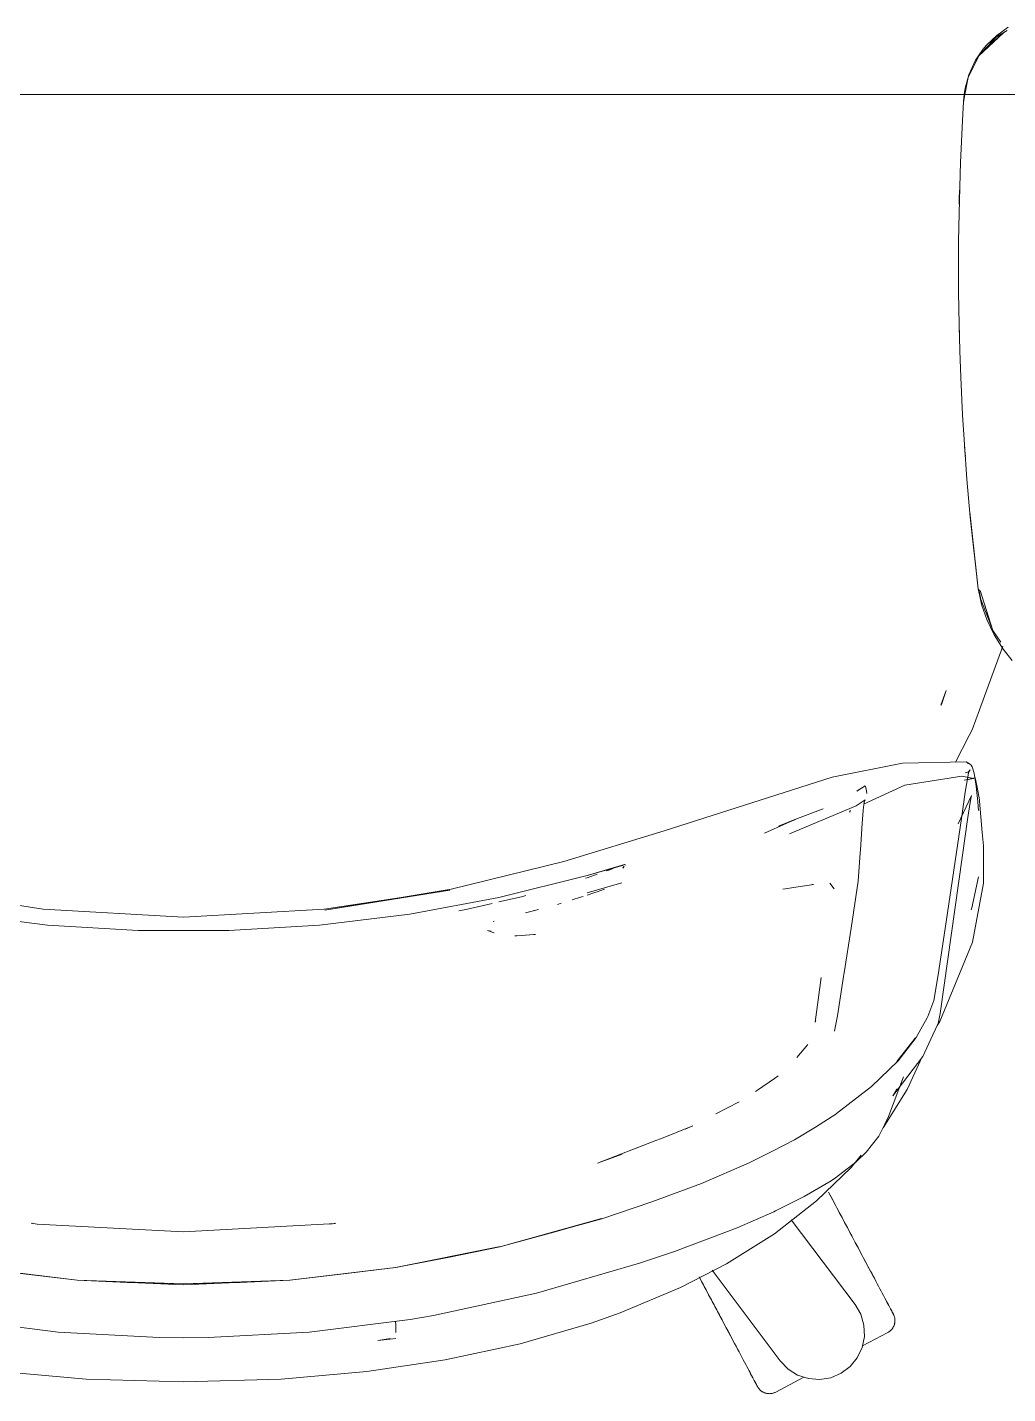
# Model space of a CAD drawing. Header units: millimetres. Extents: x 155927 to 295199, y -4084 to 97293.
# Drawn here: x 164484.1 to 164776.9, y 23028.8 to 23436.9 of the extents above; entities that cross this region are included whole.
import ezdxf

# ---------------------------------------------------------------- set-up
doc = ezdxf.new("R2010")
doc.units = ezdxf.units.MM
doc.header["$MEASUREMENT"] = 0
doc.layers.add('G-IMPT', color=8, linetype='CONTINUOUS', lineweight=9)
doc.layers.add('I-FURN', color=8, linetype='CONTINUOUS', lineweight=9)

msp = doc.modelspace()

# ---------------------------------------------------------------- linework, layer by layer
at = {"layer": 'G-IMPT'}
for p, q in [((164775.69, 23435.33), (164768.3, 23428.42)), ((164773.6, 23434.13), (164768.3, 23428.42)), ((164774.06, 23433.91), (164770.53, 23430.84)), ((164770.61, 23431.64), (164773.66, 23434.5)), ((164776.75, 23436.02), (164773.6, 23434.13)), ((164773.66, 23434.5), (164777.11, 23436.95)), ((164775.69, 23435.33), (164774.22, 23434.05)), ((164767.27, 23427.09), (164769.48, 23430.31)), ((164768.3, 23428.42), (164770.53, 23430.84)), ((164770.61, 23431.64), (164769.48, 23430.31)), ((164767.19, 23426.19), (164765.09, 23421.93)), ((164767.27, 23427.09), (164765.29, 23422.77)), ((164767.19, 23426.19), (164768.3, 23428.42)), ((164765.09, 23421.93), (164764.15, 23416.88)), ((164764.22, 23418.82), (164765.29, 23422.77)), ((164763.98, 23416.88), (164764.22, 23418.82)), ((164763.44, 23409.14), (164763.72, 23414.81)), ((164764.15, 23416.88), (164763.72, 23414.58)), ((164763.72, 23414.81), (164763.98, 23416.88)), ((164763.44, 23409.14), (164762.82, 23396.58)), ((164762.7, 23393.04), (164762.82, 23396.58)), ((164762.32, 23377.37), (164762.7, 23393.04)), ((164762.61, 23388.99), (164762.49, 23386.31)), ((164762.49, 23384.09), (164762.49, 23386.31)), ((164762.32, 23377.37), (164762.27, 23372.86)), ((164762.27, 23372.86), (164762.27, 23358.14)), ((164762.35, 23352.67), (164762.27, 23358.14)), ((164762.35, 23352.67), (164762.64, 23340.37)), ((164762.48, 23345.89), (164762.48, 23347.97)), ((164762.94, 23332.49), (164762.64, 23340.37)), ((164762.94, 23332.49), (164763.47, 23321.18)), ((164764.03, 23312.31), (164763.47, 23321.18)), ((164764.03, 23312.31), (164764.76, 23302.02)), ((164764.17, 23310.27), (164764.08, 23312.17)), ((164764.17, 23310.27), (164764.3, 23308.85)), ((164765.75, 23290.62), (164764.76, 23302.02)), ((164768.1, 23269.19), (164765.65, 23292.14)), ((164765.65, 23292.14), (164767.77, 23272.01)), ((164768.1, 23269.19), (164765.75, 23290.62)), ((164768.1, 23269.19), (164767.77, 23272.01)), ((164768.1, 23269.19), (164769.26, 23264.23)), ((164768.32, 23269.11), (164768.89, 23266.06)), ((164772.5, 23256.84), (164768.69, 23268.69)), ((164771.6, 23259.54), (164768.69, 23268.69)), ((164768.89, 23266.06), (164772.1, 23257.87)), ((164770.71, 23260.09), (164769.26, 23264.23)), ((164772.9, 23255.51), (164770.71, 23260.09)), ((164772.5, 23256.84), (164771.6, 23259.54)), ((164772.22, 23257.54), (164772.5, 23256.84)), ((164772.5, 23256.84), (164774.92, 23253.26)), ((164772.9, 23255.51), (164775.62, 23251.19)), ((164775.51, 23252.08), (164768.56, 23233.14)), ((164778.25, 23247.88), (164775.62, 23251.19)), ((164756.97, 23234.45), (164758.6, 23238.91)), ((164758.6, 23238.91), (164757.22, 23235.03)), ((164756.97, 23234.45), (164757.22, 23235.03)), ((164768.56, 23233.14), (164766.37, 23227.17)), ((164761.3, 23217.51), (164765.45, 23225.41)), ((164765.45, 23225.41), (164766.37, 23227.17)), ((164745.51, 23217.19), (164724.55, 23212.99)), ((164745.51, 23217.19), (164764.49, 23217.57)), ((164764.49, 23217.57), (164765.53, 23216.97)), ((164764.91, 23217.1), (164765.53, 23216.97)), ((164764.91, 23217.1), (164765.45, 23216.99)), ((164765.53, 23216.97), (164765.45, 23216.99)), ((164674.31, 23197), (164724.55, 23212.99)), ((164746.21, 23210.56), (164763.25, 23213.27)), ((164766.84, 23212.59), (164763.25, 23213.27)), ((164765.31, 23214.73), (164764.2, 23208.46)), ((164764.26, 23214.3), (164764.76, 23214.38)), ((164765.3, 23214.7), (164764.76, 23214.38)), ((164765.14, 23214.11), (164765.7, 23215.2)), ((164765.14, 23214.11), (164765.31, 23214.73)), ((164765.3, 23214.7), (164765.7, 23215.2)), ((164766.02, 23216.59), (164765.53, 23216.97)), ((164766.35, 23216.06), (164766.02, 23216.59)), ((164766.35, 23216.06), (164766.9, 23214.19)), ((164767.43, 23210.91), (164766.9, 23214.19)), ((164734.38, 23210.42), (164731.92, 23208.83)), ((164731.92, 23208.83), (164734.4, 23210.36)), ((164734.4, 23210.36), (164731.93, 23208.87)), ((164746.21, 23210.56), (164733.86, 23204.95)), ((164734.38, 23210.42), (164734.4, 23210.36)), ((164734.68, 23209.48), (164734.4, 23210.36)), ((164734.85, 23208.13), (164734.68, 23209.48)), ((164763.97, 23212.1), (164767.25, 23212.82)), ((164763.97, 23212.1), (164766.84, 23212.59)), ((164767.69, 23210.5), (164767.25, 23212.82)), ((164767.43, 23210.91), (164767.51, 23210.3)), ((164767.51, 23210.3), (164768.02, 23205.61)), ((164768.5, 23206.25), (164767.69, 23210.5)), ((164734.38, 23206.21), (164731.71, 23204.45)), ((164733.79, 23203.1), (164734.09, 23205.48)), ((164734.09, 23205.49), (164734.38, 23206.21)), ((164734.09, 23205.49), (164734.09, 23205.48)), ((164766.11, 23207.49), (164762.12, 23199.09)), ((164764.2, 23208.46), (164763.09, 23200.61)), ((164765.13, 23201.6), (164765.96, 23206.62)), ((164766.11, 23207.49), (164765.96, 23206.62)), ((164768.02, 23205.61), (164768.24, 23203.02)), ((164768.54, 23205.78), (164768.5, 23206.25)), ((164768.54, 23205.78), (164769.35, 23196.46)), ((164731.71, 23204.45), (164711.73, 23196.02)), ((164713.37, 23200.31), (164721.84, 23203.57)), ((164729.99, 23203), (164729.72, 23202.56)), ((164733.49, 23199.14), (164733.78, 23203.02)), ((164733.79, 23203.1), (164733.78, 23203.02)), ((164765.13, 23201.6), (164764.92, 23200.31)), ((164644.34, 23187.82), (164674.31, 23197)), ((164710.99, 23199.29), (164704.28, 23196.25)), ((164713.57, 23200.32), (164708.45, 23198.29)), ((164708.47, 23198.3), (164713.57, 23200.32)), ((164713.37, 23200.31), (164708.47, 23198.3)), ((164732.93, 23191.28), (164733.49, 23199.14)), ((164763.09, 23200.61), (164758.53, 23169.73)), ((164763.48, 23189.64), (164764.92, 23200.31)), ((164769.35, 23196.46), (164769.69, 23192.5)), ((164769.69, 23188.33), (164769.69, 23192.5)), ((164732.24, 23182.05), (164732.85, 23190.3)), ((164732.85, 23190.3), (164732.93, 23191.28)), ((164763.48, 23189.64), (164756.8, 23142.43)), ((164644.34, 23187.82), (164610.65, 23179.51)), ((164651.29, 23183.59), (164662.51, 23186.86)), ((164651.29, 23183.59), (164662.11, 23186.71)), ((164651.29, 23183.59), (164661.82, 23186.65)), ((164657.06, 23184.97), (164658.04, 23185.32)), ((164658.04, 23185.32), (164659.11, 23185.72)), ((164661.82, 23186.65), (164662.11, 23186.71)), ((164661.97, 23185.77), (164662.36, 23186.38)), ((164661.97, 23185.77), (164662.12, 23185.98)), ((164662.51, 23186.86), (164662.75, 23186.73)), ((164769.66, 23181.36), (164769.69, 23188.33)), ((164624.97, 23177.05), (164651.29, 23183.59)), ((164651.28, 23182.96), (164650.83, 23182.81)), ((164651.28, 23182.96), (164653.51, 23183.7)), ((164651.28, 23178.4), (164661.71, 23181.43)), ((164654.31, 23183.99), (164653.51, 23183.7)), ((164718.9, 23180.96), (164709.73, 23179.56)), ((164718.9, 23180.96), (164718.55, 23180.92)), ((164723.85, 23181.32), (164725.12, 23179.68)), ((164730.19, 23167.9), (164732.23, 23181.97)), ((164732.24, 23182.05), (164732.23, 23181.97)), ((164768.25, 23183.23), (164766.21, 23173.92)), ((164769.66, 23181.36), (164766.42, 23163.67)), ((164450.85, 23179.51), (164488.76, 23173.51)), ((164572.74, 23173.51), (164610.27, 23179.25)), ((164610.65, 23179.51), (164572.91, 23173.25)), ((164572.91, 23173.25), (164610.27, 23179.25)), ((164624.97, 23177.05), (164598.3, 23172.11)), ((164624.95, 23175.73), (164631.71, 23177.28)), ((164631.71, 23177.28), (164632.99, 23177.62)), ((164649.36, 23177.11), (164646.87, 23176.32)), ((164650.15, 23177.36), (164649.36, 23177.11)), ((164653.58, 23178.51), (164651.28, 23177.74)), ((164653.58, 23178.51), (164654.3, 23178.76)), ((164656.46, 23179.52), (164654.3, 23178.76)), ((164463.2, 23172.11), (164490.12, 23168.82)), ((164488.76, 23173.51), (164530.75, 23171.15)), ((164572.74, 23173.51), (164530.75, 23171.15)), ((164598.3, 23172.11), (164571.38, 23168.82)), ((164612.93, 23173.09), (164615.56, 23173.57)), ((164615.56, 23173.57), (164622.98, 23175.27)), ((164636.79, 23173.42), (164632.93, 23172.43)), ((164636.79, 23173.42), (164635.26, 23173.03)), ((164643.58, 23175.33), (164642.46, 23175)), ((164766.21, 23173.92), (164766.05, 23173.35)), ((164517.19, 23167.16), (164490.12, 23168.82)), ((164544.31, 23167.16), (164571.38, 23168.82)), ((164623.24, 23169.83), (164623.57, 23169.96)), ((164623.24, 23169.85), (164623.57, 23169.96)), ((164758.53, 23169.73), (164756.14, 23153.97)), ((164517.19, 23167.16), (164544.31, 23167.16)), ((164621.56, 23167.16), (164623.51, 23166.47)), ((164621.56, 23167.16), (164622.61, 23166.94)), ((164629.66, 23165.62), (164630.35, 23165.63)), ((164631.73, 23165.73), (164630.35, 23165.63)), ((164631.73, 23165.73), (164635.43, 23166)), ((164635.43, 23166), (164635.92, 23166.04)), ((164730.19, 23167.9), (164728.08, 23154.55)), ((164766.42, 23163.67), (164764.83, 23159.81)), ((164756.64, 23139.99), (164763.44, 23156.44)), ((164763.44, 23156.44), (164764.83, 23159.81)), ((164721.22, 23153.13), (164719.45, 23139.77)), ((164727.91, 23153.43), (164726.1, 23141.7)), ((164727.91, 23153.43), (164728, 23154.04)), ((164728.08, 23154.55), (164728, 23154.04)), ((164754.84, 23146.3), (164756.14, 23153.97)), ((164754.84, 23146.3), (164753.09, 23141.5)), ((164719.45, 23139.77), (164719.59, 23140.24)), ((164725.61, 23139.25), (164726.03, 23141.24)), ((164726.1, 23141.7), (164726.03, 23141.24)), ((164749.58, 23135.25), (164752.87, 23141.08)), ((164752.87, 23141.08), (164753.09, 23141.5)), ((164754.59, 23136.07), (164756.16, 23139.43)), ((164755.87, 23138.82), (164756.64, 23139.99)), ((164756.8, 23142.43), (164756.16, 23139.43)), ((164725.15, 23137.09), (164725.61, 23139.25)), ((164754.59, 23136.07), (164751.55, 23129.55)), ((164713.94, 23129.27), (164717.28, 23133.18)), ((164743.86, 23128.07), (164749.26, 23135.02)), ((164743.86, 23128.07), (164746.67, 23131.65)), ((164749.58, 23135.25), (164744.17, 23128.28)), ((164749.26, 23135.02), (164746.67, 23131.65)), ((164736.27, 23120.55), (164744.17, 23128.28)), ((164742.61, 23117.84), (164751.55, 23129.55)), ((164750.88, 23128.36), (164746.9, 23119.73)), ((164707.31, 23123), (164708.41, 23123.75)), ((164745.84, 23123.5), (164741.33, 23111.59)), ((164702.18, 23119.51), (164701.6, 23119.11)), ((164707.31, 23123), (164702.18, 23119.51)), ((164736.27, 23120.55), (164725.83, 23112.53)), ((164746.9, 23119.73), (164739.78, 23108.28)), ((164742.61, 23117.84), (164743.77, 23119.88)), ((164696.7, 23115.98), (164689.73, 23112.43)), ((164719.48, 23108.47), (164725.57, 23112.36)), ((164725.57, 23112.36), (164725.83, 23112.53)), ((164740.26, 23109.36), (164741.33, 23111.59)), ((164673.54, 23105.08), (164682.87, 23108.8)), ((164682.87, 23108.8), (164680.62, 23107.8)), ((164719.48, 23108.47), (164713.25, 23104.71)), ((164738.47, 23105.79), (164739.08, 23106.93)), ((164739.08, 23106.93), (164740.26, 23109.36)), ((164654.37, 23097.7), (164671.82, 23104.42)), ((164671.82, 23104.42), (164673.54, 23105.08)), ((164706.46, 23101.14), (164713.25, 23104.71)), ((164738.47, 23105.79), (164734.61, 23100.93)), ((164654.37, 23097.7), (164661.8, 23100.43)), ((164706.46, 23101.14), (164699.73, 23097.75)), ((164730.16, 23096.36), (164733.16, 23100.04)), ((164734.61, 23100.93), (164731.58, 23098.03)), ((164685.5, 23091.57), (164699.73, 23097.75)), ((164730.16, 23096.36), (164719.87, 23086.4)), ((164731.58, 23098.03), (164725.45, 23093.32)), ((164670.62, 23086.11), (164685.5, 23091.57)), ((164716.17, 23087.72), (164724.16, 23092.45)), ((164725.45, 23093.32), (164724.16, 23092.45)), ((164707.27, 23076.6), (164719.87, 23086.4)), ((164715.57, 23087.42), (164707.56, 23083.41)), ((164715.57, 23087.42), (164716.17, 23087.72)), ((164670.62, 23086.11), (164655.71, 23081.11)), ((164707.11, 23083.19), (164696.15, 23078.42)), ((164707.11, 23083.19), (164707.56, 23083.41)), ((164487.02, 23079.49), (164485.25, 23079.75)), ((164485.47, 23079.77), (164485.72, 23079.72)), ((164487.02, 23079.49), (164485.72, 23079.72)), ((164530.75, 23077.16), (164487.02, 23079.49)), ((164530.75, 23077.22), (164487.02, 23079.49)), ((164530.75, 23077.22), (164576.09, 23079.72)), ((164576.09, 23079.72), (164574.48, 23079.49)), ((164574.48, 23079.49), (164575.78, 23079.72)), ((164576.03, 23079.77), (164575.78, 23079.72)), ((164625.21, 23072.72), (164655.62, 23081.15)), ((164625.21, 23072.72), (164655.71, 23081.11)), ((164642.46, 23077.38), (164655.62, 23081.15)), ((164696.15, 23078.42), (164692.47, 23076.94)), ((164642.46, 23077.38), (164625.21, 23072.72)), ((164677.4, 23071.34), (164692.47, 23076.94)), ((164692.97, 23067.62), (164707.27, 23076.6)), ((164594.08, 23066.55), (164625.33, 23072.76)), ((164625.33, 23072.76), (164594.16, 23066.55)), ((164625.21, 23072.72), (164610.19, 23069.65)), ((164677.4, 23071.34), (164670.58, 23069)), ((164498.93, 23062.72), (164467.34, 23066.55)), ((164498.97, 23062.76), (164467.42, 23066.55)), ((164562.53, 23062.76), (164594.08, 23066.55)), ((164562.57, 23062.72), (164594.16, 23066.55)), ((164578.61, 23064.6), (164594.08, 23066.55)), ((164594.08, 23066.55), (164610.19, 23069.65)), ((164666.97, 23067.81), (164636.15, 23058.86)), ((164666.97, 23067.81), (164670.58, 23069)), ((164679.2, 23060.53), (164692.97, 23067.62)), ((164498.97, 23062.76), (164482.9, 23064.6)), ((164498.93, 23062.72), (164530.75, 23061.39)), ((164513.87, 23062.09), (164498.97, 23062.76)), ((164498.97, 23062.76), (164530.75, 23061.62)), ((164513.87, 23062.09), (164530.75, 23061.62)), ((164562.53, 23062.76), (164530.75, 23061.62)), ((164530.75, 23061.39), (164562.57, 23062.72)), ((164547.63, 23062.09), (164530.75, 23061.62)), ((164562.53, 23062.76), (164547.63, 23062.09)), ((164578.61, 23064.6), (164562.53, 23062.76)), ((164605.36, 23052.2), (164636.15, 23058.86)), ((164661.22, 23053.02), (164679.2, 23060.53)), ((164493.24, 23047.2), (164463.07, 23051.01)), ((164568.27, 23047.2), (164598.44, 23051.01)), ((164594.08, 23050.46), (164594.12, 23049.22)), ((164598.44, 23051.01), (164605.36, 23052.2)), ((164652.49, 23049.94), (164631.25, 23043.77)), ((164661.22, 23053.02), (164652.49, 23049.94)), ((164523.44, 23045.59), (164493.24, 23047.2)), ((164523.44, 23045.59), (164530.75, 23045.49)), ((164538.06, 23045.59), (164530.75, 23045.49)), ((164538.06, 23045.59), (164568.27, 23047.2)), ((164594.2, 23047.13), (164594.12, 23049.22)), ((164594.2, 23047.13), (164594.2, 23047.24)), ((164594.17, 23045.36), (164588.75, 23044.71)), ((164592.52, 23045.28), (164588.75, 23044.71)), ((164631.25, 23043.77), (164608.88, 23038.95)), ((164585.46, 23035.46), (164608.88, 23038.95)), ((164476.04, 23035.46), (164501.61, 23033.2)), ((164559.89, 23033.2), (164585.46, 23035.46)), ((164501.61, 23033.2), (164530.75, 23032.35)), ((164530.75, 23032.35), (164559.89, 23033.2))]:
    msp.add_line(p, q, dxfattribs=at)
at = {"layer": 'I-FURN'}
for p, q in [((163845.72, 23416.88), (165245.72, 23416.88)), ((165245.72, 23416.88), (163845.72, 23416.88)), ((164723.87, 23088.18), (164723.39, 23089.08)), ((164723.61, 23088.67), (164724.09, 23087.75)), ((164724.36, 23087.25), (164723.87, 23088.18)), ((164724.09, 23087.75), (164724.59, 23086.82)), ((164724.86, 23086.32), (164724.36, 23087.25)), ((164724.59, 23086.82), (164725.09, 23085.88)), ((164725.36, 23085.37), (164724.86, 23086.32)), ((164725.09, 23085.88), (164725.6, 23084.92)), ((164725.88, 23084.4), (164725.36, 23085.37)), ((164725.6, 23084.92), (164726.11, 23083.95)), ((164726.39, 23083.43), (164725.88, 23084.4)), ((164726.11, 23083.95), (164726.63, 23082.98)), ((164726.92, 23082.44), (164726.39, 23083.43)), ((164726.63, 23082.98), (164727.16, 23081.99)), ((164727.44, 23081.45), (164726.92, 23082.44)), ((164712.27, 23080.79), (164731.35, 23055.47)), ((164727.16, 23081.99), (164727.69, 23080.99)), ((164727.97, 23080.46), (164727.44, 23081.45)), ((164727.69, 23080.99), (164728.22, 23080)), ((164728.51, 23079.45), (164727.97, 23080.46)), ((164728.22, 23080), (164728.75, 23078.99)), ((164729.04, 23078.45), (164728.51, 23079.45)), ((164728.75, 23078.99), (164729.29, 23077.99)), ((164729.58, 23077.44), (164729.04, 23078.45)), ((164729.29, 23077.99), (164729.82, 23076.98)), ((164730.11, 23076.44), (164729.58, 23077.44)), ((164729.82, 23076.98), (164730.36, 23075.98)), ((164730.64, 23075.44), (164730.11, 23076.44)), ((164730.36, 23075.98), (164730.89, 23074.98)), ((164731.17, 23074.44), (164730.64, 23075.44)), ((164730.89, 23074.98), (164731.42, 23073.98)), ((164731.7, 23073.44), (164731.17, 23074.44)), ((164731.42, 23073.98), (164731.95, 23072.99)), ((164732.23, 23072.46), (164731.7, 23073.44)), ((164731.95, 23072.99), (164732.47, 23072)), ((164732.75, 23071.48), (164732.23, 23072.46)), ((164732.47, 23072), (164732.99, 23071.03)), ((164733.26, 23070.51), (164732.75, 23071.48)), ((164732.99, 23071.03), (164733.5, 23070.07)), ((164733.77, 23069.55), (164733.26, 23070.51)), ((164733.5, 23070.07), (164734, 23069.12)), ((164734.27, 23068.61), (164733.77, 23069.55)), ((164734, 23069.12), (164734.5, 23068.18)), ((164734.77, 23067.68), (164734.27, 23068.61)), ((164734.5, 23068.18), (164734.99, 23067.26)), ((164735.25, 23066.76), (164734.77, 23067.68)), ((164734.99, 23067.26), (164735.47, 23066.35)), ((164735.73, 23065.87), (164735.25, 23066.76)), ((164735.47, 23066.35), (164735.95, 23065.46)), ((164685.26, 23062.81), (164684.75, 23063.77)), ((164684.98, 23063.33), (164685.5, 23062.36)), ((164685.78, 23061.83), (164685.26, 23062.81)), ((164685.5, 23062.36), (164686.02, 23061.38)), ((164709, 23038.63), (164688.61, 23065.7)), ((164736.2, 23064.99), (164735.73, 23065.87)), ((164735.95, 23065.46), (164736.41, 23064.59)), ((164736.65, 23064.13), (164736.2, 23064.99)), ((164736.41, 23064.59), (164736.86, 23063.75)), ((164737.1, 23063.3), (164736.65, 23064.13)), ((164737.53, 23062.49), (164737.1, 23063.3)), ((164737.95, 23061.7), (164737.53, 23062.49)), ((164686.3, 23060.85), (164685.78, 23061.83)), ((164686.02, 23061.38), (164686.54, 23060.39)), ((164686.83, 23059.86), (164686.3, 23060.85)), ((164686.54, 23060.39), (164687.07, 23059.4)), ((164687.36, 23058.86), (164686.83, 23059.86)), ((164687.07, 23059.4), (164687.6, 23058.4)), ((164687.89, 23057.86), (164687.36, 23058.86)), ((164687.6, 23058.4), (164688.14, 23057.4)), ((164688.43, 23056.85), (164687.89, 23057.86)), ((164738.35, 23060.94), (164737.95, 23061.7)), ((164738.74, 23060.2), (164738.35, 23060.94)), ((164739.12, 23059.5), (164738.74, 23060.2)), ((164739.48, 23058.82), (164739.12, 23059.5)), ((164739.82, 23058.17), (164739.48, 23058.82)), ((164740.15, 23057.55), (164739.82, 23058.17)), ((164688.14, 23057.4), (164688.67, 23056.39)), ((164688.96, 23055.85), (164688.43, 23056.85)), ((164688.67, 23056.39), (164689.21, 23055.39)), ((164689.49, 23054.84), (164688.96, 23055.85)), ((164689.21, 23055.39), (164689.74, 23054.38)), ((164690.03, 23053.84), (164689.49, 23054.84)), ((164689.74, 23054.38), (164690.27, 23053.38)), ((164690.56, 23052.84), (164690.03, 23053.84)), ((164731.35, 23055.47), (164733.04, 23052.55)), ((164740.46, 23056.97), (164740.15, 23057.55)), ((164740.3, 23057.28), (164740.6, 23056.71)), ((164740.76, 23056.42), (164740.46, 23056.97)), ((164740.6, 23056.71), (164740.88, 23056.18)), ((164741.03, 23055.9), (164740.76, 23056.42)), ((164740.88, 23056.18), (164741.15, 23055.68)), ((164741.29, 23055.42), (164741.03, 23055.9)), ((164741.15, 23055.68), (164741.4, 23055.21)), ((164741.52, 23054.97), (164741.29, 23055.42)), ((164741.4, 23055.21), (164741.63, 23054.78)), ((164741.74, 23054.56), (164741.52, 23054.97)), ((164741.63, 23054.78), (164741.84, 23054.39)), ((164741.94, 23054.19), (164741.74, 23054.56)), ((164741.84, 23054.39), (164742.02, 23054.03)), ((164742.12, 23053.85), (164741.94, 23054.19)), ((164742.02, 23054.03), (164742.19, 23053.71)), ((164742.28, 23053.56), (164742.12, 23053.85)), ((164690.27, 23053.38), (164690.8, 23052.38)), ((164691.09, 23051.85), (164690.56, 23052.84)), ((164690.8, 23052.38), (164691.33, 23051.39)), ((164691.61, 23050.86), (164691.09, 23051.85)), ((164691.33, 23051.39), (164691.85, 23050.41)), ((164692.13, 23049.88), (164691.61, 23050.86)), ((164691.85, 23050.41), (164692.37, 23049.43)), ((164692.65, 23048.91), (164692.13, 23049.88)), ((164733.04, 23052.55), (164733.99, 23049.31)), ((164742.19, 23053.71), (164742.34, 23053.43)), ((164742.41, 23053.3), (164742.28, 23053.56)), ((164742.34, 23053.43), (164742.47, 23053.19)), ((164742.53, 23053.08), (164742.41, 23053.3)), ((164742.47, 23053.19), (164742.58, 23052.99)), ((164742.63, 23052.9), (164742.53, 23053.08)), ((164742.58, 23052.99), (164742.66, 23052.83)), ((164742.7, 23052.76), (164742.63, 23052.9)), ((164742.66, 23052.83), (164742.73, 23052.71)), ((164742.75, 23052.66), (164742.7, 23052.76)), ((164742.73, 23052.71), (164742.77, 23052.63)), ((164742.79, 23052.6), (164742.75, 23052.66)), ((164742.77, 23052.63), (164742.79, 23052.58)), ((164742.8, 23052.58), (164742.79, 23052.6)), ((164742.79, 23052.58), (164742.8, 23052.58)), ((164742.8, 23052.58), (164742.87, 23052.43)), ((164742.87, 23052.43), (164742.94, 23052.29)), ((164742.94, 23052.29), (164743, 23052.14)), ((164743, 23052.14), (164743.05, 23051.99)), ((164743.05, 23051.99), (164743.1, 23051.83)), ((164743.1, 23051.83), (164743.14, 23051.68)), ((164743.16, 23049.76), (164743.12, 23049.61)), ((164743.14, 23051.68), (164743.18, 23051.52)), ((164743.2, 23049.92), (164743.16, 23049.76)), ((164743.18, 23051.52), (164743.21, 23051.36)), ((164743.22, 23050.08), (164743.2, 23049.92)), ((164743.21, 23051.36), (164743.24, 23051.2)), ((164743.24, 23050.24), (164743.22, 23050.08)), ((164743.24, 23051.2), (164743.25, 23051.04)), ((164743.26, 23050.4), (164743.24, 23050.24)), ((164743.25, 23051.04), (164743.26, 23050.88)), ((164743.26, 23050.88), (164743.27, 23050.72)), ((164743.27, 23050.56), (164743.26, 23050.4)), ((164743.27, 23050.72), (164743.27, 23050.56)), ((164692.37, 23049.43), (164692.88, 23048.47)), ((164693.16, 23047.96), (164692.65, 23048.91)), ((164692.88, 23048.47), (164693.39, 23047.52)), ((164693.66, 23047.01), (164693.16, 23047.96)), ((164693.39, 23047.52), (164693.89, 23046.58)), ((164694.15, 23046.08), (164693.66, 23047.01)), ((164693.89, 23046.58), (164694.38, 23045.66)), ((164694.64, 23045.17), (164694.15, 23046.08)), ((164694.38, 23045.66), (164694.86, 23044.75)), ((164734.13, 23045.94), (164733.46, 23042.64)), ((164733.55, 23043.1), (164741.13, 23047.13)), ((164733.99, 23049.31), (164734.13, 23045.94)), ((164741.17, 23047.15), (164741.13, 23047.13)), ((164741.31, 23047.23), (164741.17, 23047.15)), ((164741.45, 23047.31), (164741.31, 23047.23)), ((164741.58, 23047.41), (164741.45, 23047.31)), ((164741.71, 23047.5), (164741.58, 23047.41)), ((164741.83, 23047.6), (164741.71, 23047.5)), ((164741.95, 23047.71), (164741.83, 23047.6)), ((164742.07, 23047.82), (164741.95, 23047.71)), ((164742.18, 23047.94), (164742.07, 23047.82)), ((164742.29, 23048.06), (164742.18, 23047.94)), ((164742.39, 23048.18), (164742.29, 23048.06)), ((164742.49, 23048.31), (164742.39, 23048.18)), ((164742.58, 23048.44), (164742.49, 23048.31)), ((164742.67, 23048.58), (164742.58, 23048.44)), ((164742.75, 23048.71), (164742.67, 23048.58)), ((164742.83, 23048.86), (164742.75, 23048.71)), ((164742.9, 23049), (164742.83, 23048.86)), ((164742.96, 23049.15), (164742.9, 23049)), ((164743.02, 23049.3), (164742.96, 23049.15)), ((164743.08, 23049.45), (164743.02, 23049.3)), ((164743.12, 23049.61), (164743.08, 23049.45)), ((164694.86, 23044.75), (164695.33, 23043.87)), ((164695.33, 23043.87), (164695.79, 23043)), ((164695.79, 23043), (164696.24, 23042.15)), ((164696.24, 23042.15), (164696.68, 23041.33)), ((164733.46, 23042.64), (164732.01, 23039.59)), ((164696.68, 23041.33), (164697.11, 23040.53)), ((164697.11, 23040.53), (164697.52, 23039.75)), ((164697.52, 23039.75), (164697.92, 23039)), ((164697.92, 23039), (164698.3, 23038.28)), ((164698.3, 23038.28), (164698.67, 23037.58)), ((164698.67, 23037.58), (164699.02, 23036.92)), ((164711.34, 23036.2), (164709, 23038.63)), ((164732.01, 23039.59), (164729.88, 23036.97)), ((164699.02, 23036.92), (164699.36, 23036.29)), ((164699.36, 23036.29), (164699.68, 23035.68)), ((164699.85, 23035.37), (164699.54, 23035.96)), ((164699.68, 23035.68), (164699.98, 23035.12)), ((164700.14, 23034.82), (164699.85, 23035.37)), ((164699.98, 23035.12), (164700.27, 23034.58)), ((164700.41, 23034.31), (164700.14, 23034.82)), ((164700.27, 23034.58), (164700.53, 23034.08)), ((164700.67, 23033.82), (164700.41, 23034.31)), ((164700.53, 23034.08), (164700.78, 23033.61)), ((164700.91, 23033.38), (164700.67, 23033.82)), ((164700.78, 23033.61), (164701.01, 23033.18)), ((164701.13, 23032.97), (164700.91, 23033.38)), ((164707.63, 23029.32), (164716.04, 23033.79)), ((164714.19, 23034.4), (164711.34, 23036.2)), ((164717.4, 23033.34), (164714.19, 23034.4)), ((164720.76, 23033.07), (164717.4, 23033.34)), ((164724.09, 23033.62), (164720.76, 23033.07)), ((164727.19, 23034.94), (164724.09, 23033.62)), ((164729.88, 23036.97), (164727.19, 23034.94)), ((164701.01, 23033.18), (164701.22, 23032.79)), ((164701.32, 23032.59), (164701.13, 23032.97)), ((164701.22, 23032.79), (164701.41, 23032.44)), ((164701.5, 23032.26), (164701.32, 23032.59)), ((164701.41, 23032.44), (164701.58, 23032.12)), ((164701.66, 23031.96), (164701.5, 23032.26)), ((164701.58, 23032.12), (164701.73, 23031.84)), ((164701.8, 23031.7), (164701.66, 23031.96)), ((164701.73, 23031.84), (164701.85, 23031.6)), ((164701.91, 23031.48), (164701.8, 23031.7)), ((164701.85, 23031.6), (164701.96, 23031.4)), ((164702.01, 23031.3), (164701.91, 23031.48)), ((164701.96, 23031.4), (164702.05, 23031.23)), ((164702.09, 23031.16), (164702.01, 23031.3)), ((164702.05, 23031.23), (164702.11, 23031.11)), ((164702.14, 23031.06), (164702.09, 23031.16)), ((164702.11, 23031.11), (164702.16, 23031.03)), ((164702.17, 23031), (164702.14, 23031.06)), ((164702.16, 23031.03), (164702.18, 23030.99)), ((164702.18, 23030.98), (164702.17, 23031)), ((164702.18, 23030.99), (164702.18, 23030.98)), ((164702.2, 23030.94), (164702.18, 23030.98)), ((164702.28, 23030.8), (164702.2, 23030.94)), ((164702.37, 23030.67), (164702.28, 23030.8)), ((164702.46, 23030.53), (164702.37, 23030.67)), ((164702.55, 23030.41), (164702.46, 23030.53)), ((164702.66, 23030.28), (164702.55, 23030.41)), ((164702.76, 23030.16), (164702.66, 23030.28)), ((164702.87, 23030.04), (164702.76, 23030.16)), ((164702.99, 23029.93), (164702.87, 23030.04)), ((164703.11, 23029.82), (164702.99, 23029.93)), ((164703.23, 23029.72), (164703.11, 23029.82)), ((164703.36, 23029.62), (164703.23, 23029.72)), ((164703.49, 23029.53), (164703.36, 23029.62)), ((164703.63, 23029.44), (164703.49, 23029.53)), ((164703.77, 23029.36), (164703.63, 23029.44)), ((164703.91, 23029.28), (164703.77, 23029.36)), ((164704.06, 23029.21), (164703.91, 23029.28)), ((164707.63, 23029.32), (164707.49, 23029.24)), ((164704.2, 23029.15), (164704.06, 23029.21)), ((164704.35, 23029.09), (164704.2, 23029.15)), ((164704.51, 23029.04), (164704.35, 23029.09)), ((164704.66, 23028.99), (164704.51, 23029.04)), ((164704.82, 23028.95), (164704.66, 23028.99)), ((164704.97, 23028.92), (164704.82, 23028.95)), ((164705.13, 23028.89), (164704.97, 23028.92)), ((164705.29, 23028.87), (164705.13, 23028.89)), ((164705.45, 23028.85), (164705.29, 23028.87)), ((164705.61, 23028.85), (164705.45, 23028.85)), ((164705.77, 23028.84), (164705.61, 23028.85)), ((164705.94, 23028.85), (164705.77, 23028.84)), ((164706.1, 23028.86), (164705.94, 23028.85)), ((164706.26, 23028.88), (164706.1, 23028.86)), ((164706.42, 23028.9), (164706.26, 23028.88)), ((164706.57, 23028.93), (164706.42, 23028.9)), ((164706.73, 23028.97), (164706.57, 23028.93)), ((164706.89, 23029.01), (164706.73, 23028.97)), ((164707.04, 23029.06), (164706.89, 23029.01)), ((164707.19, 23029.12), (164707.04, 23029.06)), ((164707.34, 23029.18), (164707.19, 23029.12)), ((164707.49, 23029.24), (164707.34, 23029.18))]:
    msp.add_line(p, q, dxfattribs=at)

doc.saveas('drawing.dxf')
